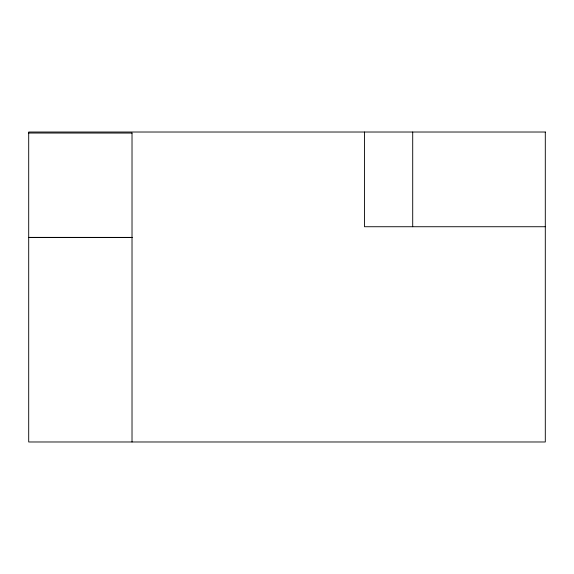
<?xml version="1.0" encoding="UTF-8"?>
<svg xmlns="http://www.w3.org/2000/svg" width="574" height="574" viewBox="0 0 574 574"><rect width="100%" height="100%" fill="white"/><g stroke="black" fill="none" stroke-linecap="round" stroke-linejoin="round"><path stroke-width="0.86" d="M28.7 133.032L132.02 133.053M545.3 226.73L364.49 226.73L364.49 132.02M412.706 132.02L412.706 226.73M132.02 133.032L132.02 441.98M545.3 132.02L28.7 132.02L28.7 441.98L545.3 441.98L545.3 132.02M132.02 237.406L28.7 237.406L132.02 237.428"/></g></svg>
